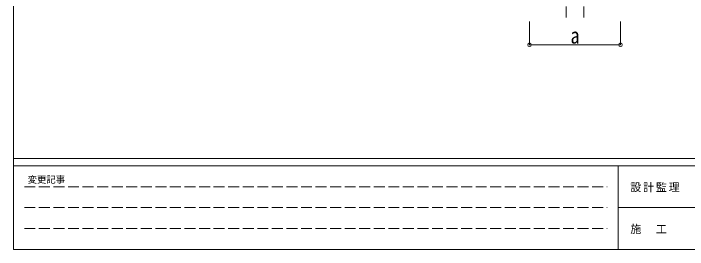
# Model space of a CAD drawing. Units: millimetres at full size, sheet at 1:40; details may follow other scales. Extents: x -11243 to 11243, y -7760 to 7760.
# Drawn here: x -11243 to -3835, y -7760 to -5167 of the extents above; entities that cross this region are included whole.
import ezdxf
from ezdxf.enums import TextEntityAlignment as Align

# ---------------------------------------------------------------- set-up
doc = ezdxf.new("R2010")
doc.units = ezdxf.units.MM
doc.header["$LTSCALE"] = 40
doc.header["$PDMODE"] = 32
doc.header["$PDSIZE"] = 40
doc.linetypes.add('CHAIN1', pattern=[8, 5, -1, 1, -1])
doc.linetypes.add('DASHED3', pattern=[4, 3, -1])
for name, color, linetype, lineweight in [('0-1_本体', 5, 'CHAIN1', 9), ('0-6_OTH_LINE', 6, 'Continuous', 9), ('F-0_240', 7, 'Continuous', 9)]:
    doc.layers.add(name, color=color, linetype=linetype, lineweight=lineweight)
doc.styles.add('ＭＳ ゴシック', font='')
doc.styles.get('ＭＳ ゴシック').set_extended_font_data('MS Gothic')

msp = doc.modelspace()

# ---------------------------------------------------------------- linework, layer by layer
at = {"layer": '0-1_本体'}
for p, q in [((-5168.82, -4450.77), (-5168.82, -5209.98)), ((-4974.82, -4450.77), (-4974.82, -5209.98))]:
    msp.add_line(p, q, dxfattribs=at)
at = {"layer": '0-6_OTH_LINE'}
for p, q in [((-5571.82, -5509.76), (-5571.82, -5254.22)), ((-4571.82, -5509.76), (-4571.82, -5254.22)), ((-5571.82, -5509.76), (-4571.82, -5509.76))]:
    msp.add_line(p, q, dxfattribs=at)
for p in [(-5571.82, -5509.76), (-4571.82, -5509.76)]:
    msp.add_point(p, dxfattribs=at)
at = {"layer": 'F-0_240', "color": 5}
for p, q in [((-11242.74, 7760), (-11242.74, -7760)), ((-11242.74, -6760), (10677.26, -6760)), ((-11242.74, -6840), (7121.58, -6840)), ((-4598.42, -6840), (-4598.42, -7760)), ((-4598.42, -7300), (3601.58, -7300)), ((-11242.74, -7760), (10677.26, -7760))]:
    msp.add_line(p, q, dxfattribs=at)
at = {"layer": 'F-0_240', "color": 4, "linetype": 'DASHED3'}
for p, q in [((-11122.75, -7070), (-4718.42, -7070)), ((-11122.75, -7300), (-4718.42, -7300)), ((-11122.75, -7530), (-4718.42, -7530))]:
    msp.add_line(p, q, dxfattribs=at)

# ---------------------------------------------------------------- texts
at = {"layer": '0-6_OTH_LINE', "color": 7, "style": 'ＭＳ ゴシック', "width": 0.85}
msp.add_text('a', height=176, dxfattribs=at).set_placement((-5121.82, -5549.76), align=Align.BOTTOM_LEFT)
at = {"layer": 'F-0_240', "style": 'ＭＳ ゴシック'}
msp.add_text('変更記事', height=73.31, dxfattribs=at).set_placement((-11086.44, -7050), align=Align.BOTTOM_LEFT)
at = {"layer": 'F-0_240', "char_height": 87.98, "attachment_point": 7, "style": 'ＭＳ ゴシック'}
for s, insert in [('\\T1.17;設計監理', (-4463.32, -7130)), ('\\T1.17;施\u3000工', (-4463.32, -7590))]:
    msp.add_mtext(s, dxfattribs=dict(at, insert=insert))

doc.saveas('drawing.dxf')
